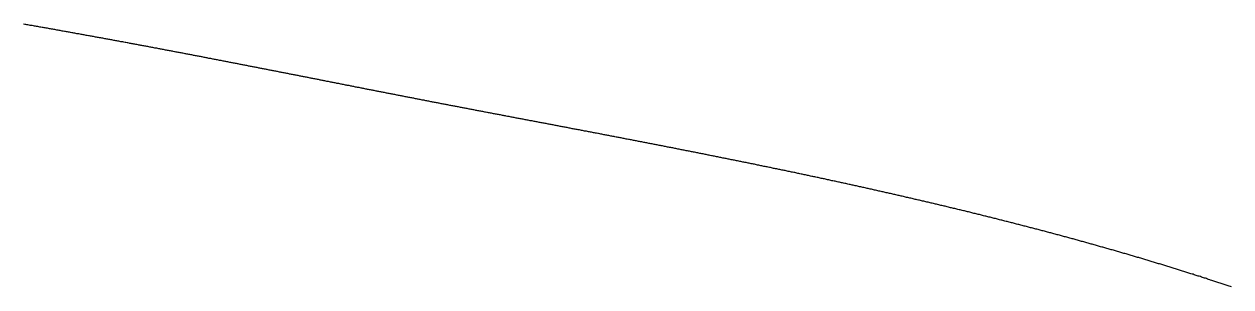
# Model space of a CAD drawing. Header units: millimetres. Extents: x 88 to 97873, y 32 to 55088.
# Drawn here: x 49158.2 to 49169.66, y 5243.12 to 5245.61 of the extents above; entities that cross this region are included whole.
import ezdxf

# ---------------------------------------------------------------- set-up
doc = ezdxf.new("R2010")
doc.units = ezdxf.units.MM
doc.header["$LTSCALE"] = 0.3

msp = doc.modelspace()

# ---------------------------------------------------------------- linework, layer by layer
for p, q in [((49158.21, 5245.608), (49158.199, 5245.61)), ((49158.22, 5245.607), (49158.21, 5245.608)), ((49158.23, 5245.605), (49158.22, 5245.607)), ((49158.241, 5245.603), (49158.23, 5245.605)), ((49158.251, 5245.601), (49158.241, 5245.603)), ((49158.261, 5245.599), (49158.251, 5245.601)), ((49158.272, 5245.598), (49158.261, 5245.599)), ((49158.282, 5245.596), (49158.272, 5245.598)), ((49158.292, 5245.594), (49158.282, 5245.596)), ((49158.302, 5245.592), (49158.292, 5245.594)), ((49158.313, 5245.59), (49158.302, 5245.592)), ((49158.323, 5245.589), (49158.313, 5245.59)), ((49158.333, 5245.587), (49158.323, 5245.589)), ((49158.343, 5245.585), (49158.333, 5245.587)), ((49158.354, 5245.583), (49158.343, 5245.585)), ((49158.364, 5245.581), (49158.354, 5245.583)), ((49158.374, 5245.58), (49158.364, 5245.581)), ((49158.384, 5245.578), (49158.374, 5245.58)), ((49158.394, 5245.576), (49158.384, 5245.578)), ((49158.405, 5245.574), (49158.394, 5245.576)), ((49158.415, 5245.572), (49158.405, 5245.574)), ((49158.425, 5245.571), (49158.415, 5245.572)), ((49158.435, 5245.569), (49158.425, 5245.571)), ((49158.445, 5245.567), (49158.435, 5245.569)), ((49158.455, 5245.565), (49158.445, 5245.567)), ((49158.465, 5245.563), (49158.455, 5245.565)), ((49158.476, 5245.562), (49158.465, 5245.563)), ((49158.486, 5245.56), (49158.476, 5245.562)), ((49158.496, 5245.558), (49158.486, 5245.56)), ((49158.506, 5245.556), (49158.496, 5245.558)), ((49158.516, 5245.554), (49158.506, 5245.556)), ((49158.526, 5245.553), (49158.516, 5245.554)), ((49158.536, 5245.551), (49158.526, 5245.553)), ((49158.546, 5245.549), (49158.536, 5245.551)), ((49158.556, 5245.547), (49158.546, 5245.549)), ((49158.566, 5245.545), (49158.556, 5245.547)), ((49158.576, 5245.544), (49158.566, 5245.545)), ((49158.586, 5245.542), (49158.576, 5245.544)), ((49158.596, 5245.54), (49158.586, 5245.542)), ((49158.606, 5245.538), (49158.596, 5245.54)), ((49158.616, 5245.537), (49158.606, 5245.538)), ((49158.626, 5245.535), (49158.616, 5245.537)), ((49158.636, 5245.533), (49158.626, 5245.535)), ((49158.646, 5245.531), (49158.636, 5245.533)), ((49158.656, 5245.529), (49158.646, 5245.531)), ((49158.666, 5245.528), (49158.656, 5245.529)), ((49158.676, 5245.526), (49158.666, 5245.528)), ((49158.686, 5245.524), (49158.676, 5245.526)), ((49158.696, 5245.522), (49158.686, 5245.524)), ((49158.706, 5245.52), (49158.696, 5245.522)), ((49158.715, 5245.519), (49158.706, 5245.52)), ((49158.725, 5245.517), (49158.715, 5245.519)), ((49158.735, 5245.515), (49158.725, 5245.517)), ((49158.745, 5245.513), (49158.735, 5245.515)), ((49158.755, 5245.512), (49158.745, 5245.513)), ((49158.765, 5245.51), (49158.755, 5245.512)), ((49158.775, 5245.508), (49158.765, 5245.51)), ((49158.784, 5245.506), (49158.775, 5245.508)), ((49158.794, 5245.504), (49158.784, 5245.506)), ((49158.804, 5245.503), (49158.794, 5245.504)), ((49158.814, 5245.501), (49158.804, 5245.503)), ((49158.824, 5245.499), (49158.814, 5245.501)), ((49158.833, 5245.497), (49158.824, 5245.499)), ((49158.843, 5245.496), (49158.833, 5245.497)), ((49158.853, 5245.494), (49158.843, 5245.496)), ((49158.863, 5245.492), (49158.853, 5245.494)), ((49158.872, 5245.49), (49158.863, 5245.492)), ((49158.882, 5245.488), (49158.872, 5245.49)), ((49158.892, 5245.487), (49158.882, 5245.488)), ((49158.902, 5245.485), (49158.892, 5245.487)), ((49158.911, 5245.483), (49158.902, 5245.485)), ((49158.921, 5245.481), (49158.911, 5245.483)), ((49158.931, 5245.48), (49158.921, 5245.481)), ((49158.941, 5245.478), (49158.931, 5245.48)), ((49158.95, 5245.476), (49158.941, 5245.478)), ((49158.96, 5245.474), (49158.95, 5245.476)), ((49158.97, 5245.472), (49158.96, 5245.474)), ((49158.979, 5245.471), (49158.97, 5245.472)), ((49158.989, 5245.469), (49158.979, 5245.471)), ((49158.999, 5245.467), (49158.989, 5245.469)), ((49159.008, 5245.465), (49158.999, 5245.467)), ((49159.018, 5245.464), (49159.008, 5245.465)), ((49159.028, 5245.462), (49159.018, 5245.464)), ((49159.037, 5245.46), (49159.028, 5245.462)), ((49159.047, 5245.458), (49159.037, 5245.46)), ((49159.056, 5245.456), (49159.047, 5245.458)), ((49159.066, 5245.455), (49159.056, 5245.456)), ((49159.076, 5245.453), (49159.066, 5245.455)), ((49159.085, 5245.451), (49159.076, 5245.453)), ((49159.095, 5245.449), (49159.085, 5245.451)), ((49159.104, 5245.448), (49159.095, 5245.449)), ((49159.114, 5245.446), (49159.104, 5245.448)), ((49159.123, 5245.444), (49159.114, 5245.446)), ((49159.133, 5245.442), (49159.123, 5245.444)), ((49159.142, 5245.441), (49159.133, 5245.442)), ((49159.152, 5245.439), (49159.142, 5245.441)), ((49159.162, 5245.437), (49159.152, 5245.439)), ((49159.171, 5245.435), (49159.162, 5245.437)), ((49159.181, 5245.434), (49159.171, 5245.435)), ((49159.19, 5245.432), (49159.181, 5245.434)), ((49159.2, 5245.43), (49159.19, 5245.432)), ((49159.209, 5245.428), (49159.2, 5245.43)), ((49159.219, 5245.426), (49159.209, 5245.428)), ((49159.228, 5245.425), (49159.219, 5245.426)), ((49159.238, 5245.423), (49159.228, 5245.425)), ((49159.247, 5245.421), (49159.238, 5245.423)), ((49159.256, 5245.419), (49159.247, 5245.421)), ((49159.266, 5245.418), (49159.256, 5245.419)), ((49159.275, 5245.416), (49159.266, 5245.418)), ((49159.285, 5245.414), (49159.275, 5245.416)), ((49159.294, 5245.412), (49159.285, 5245.414)), ((49159.304, 5245.411), (49159.294, 5245.412)), ((49159.313, 5245.409), (49159.304, 5245.411)), ((49159.322, 5245.407), (49159.313, 5245.409)), ((49159.332, 5245.405), (49159.322, 5245.407)), ((49159.341, 5245.404), (49159.332, 5245.405)), ((49159.351, 5245.402), (49159.341, 5245.404)), ((49159.36, 5245.4), (49159.351, 5245.402)), ((49159.369, 5245.398), (49159.36, 5245.4)), ((49159.379, 5245.397), (49159.369, 5245.398)), ((49159.388, 5245.395), (49159.379, 5245.397)), ((49159.398, 5245.393), (49159.388, 5245.395)), ((49159.407, 5245.391), (49159.398, 5245.393)), ((49159.416, 5245.39), (49159.407, 5245.391)), ((49159.426, 5245.388), (49159.416, 5245.39)), ((49159.435, 5245.386), (49159.426, 5245.388)), ((49159.444, 5245.384), (49159.435, 5245.386)), ((49159.454, 5245.383), (49159.444, 5245.384)), ((49159.463, 5245.381), (49159.454, 5245.383)), ((49159.472, 5245.379), (49159.463, 5245.381)), ((49159.482, 5245.377), (49159.472, 5245.379)), ((49159.491, 5245.376), (49159.482, 5245.377)), ((49159.5, 5245.374), (49159.491, 5245.376)), ((49159.509, 5245.372), (49159.5, 5245.374)), ((49159.519, 5245.37), (49159.509, 5245.372)), ((49159.528, 5245.369), (49159.519, 5245.37)), ((49159.537, 5245.367), (49159.528, 5245.369)), ((49159.547, 5245.365), (49159.537, 5245.367)), ((49159.556, 5245.363), (49159.547, 5245.365)), ((49159.565, 5245.361), (49159.556, 5245.363)), ((49159.574, 5245.36), (49159.565, 5245.361)), ((49159.584, 5245.358), (49159.574, 5245.36)), ((49159.593, 5245.356), (49159.584, 5245.358)), ((49159.602, 5245.354), (49159.593, 5245.356)), ((49159.611, 5245.353), (49159.602, 5245.354)), ((49159.62, 5245.351), (49159.611, 5245.353)), ((49159.63, 5245.349), (49159.62, 5245.351)), ((49159.639, 5245.347), (49159.63, 5245.349)), ((49159.648, 5245.346), (49159.639, 5245.347)), ((49159.657, 5245.344), (49159.648, 5245.346)), ((49159.666, 5245.342), (49159.657, 5245.344)), ((49159.676, 5245.341), (49159.666, 5245.342)), ((49159.685, 5245.339), (49159.676, 5245.341)), ((49159.694, 5245.337), (49159.685, 5245.339)), ((49159.703, 5245.335), (49159.694, 5245.337)), ((49159.712, 5245.334), (49159.703, 5245.335)), ((49159.722, 5245.332), (49159.712, 5245.334)), ((49159.731, 5245.33), (49159.722, 5245.332)), ((49159.74, 5245.328), (49159.731, 5245.33)), ((49159.749, 5245.327), (49159.74, 5245.328)), ((49159.758, 5245.325), (49159.749, 5245.327)), ((49159.767, 5245.323), (49159.758, 5245.325)), ((49159.776, 5245.321), (49159.767, 5245.323)), ((49159.786, 5245.32), (49159.776, 5245.321)), ((49159.795, 5245.318), (49159.786, 5245.32)), ((49159.804, 5245.316), (49159.795, 5245.318)), ((49159.813, 5245.314), (49159.804, 5245.316)), ((49159.822, 5245.313), (49159.813, 5245.314)), ((49159.831, 5245.311), (49159.822, 5245.313)), ((49159.84, 5245.309), (49159.831, 5245.311)), ((49159.849, 5245.307), (49159.84, 5245.309)), ((49159.858, 5245.306), (49159.849, 5245.307)), ((49159.868, 5245.304), (49159.858, 5245.306)), ((49159.877, 5245.302), (49159.868, 5245.304)), ((49159.886, 5245.3), (49159.877, 5245.302)), ((49159.895, 5245.299), (49159.886, 5245.3)), ((49159.904, 5245.297), (49159.895, 5245.299)), ((49159.913, 5245.295), (49159.904, 5245.297)), ((49159.922, 5245.293), (49159.913, 5245.295)), ((49159.931, 5245.292), (49159.922, 5245.293)), ((49159.94, 5245.29), (49159.931, 5245.292)), ((49159.949, 5245.288), (49159.94, 5245.29)), ((49159.958, 5245.286), (49159.949, 5245.288)), ((49159.967, 5245.285), (49159.958, 5245.286)), ((49159.976, 5245.283), (49159.967, 5245.285)), ((49159.985, 5245.281), (49159.976, 5245.283)), ((49159.994, 5245.279), (49159.985, 5245.281)), ((49160.003, 5245.278), (49159.994, 5245.279)), ((49160.012, 5245.276), (49160.003, 5245.278)), ((49160.021, 5245.274), (49160.012, 5245.276)), ((49160.03, 5245.273), (49160.021, 5245.274)), ((49160.039, 5245.271), (49160.03, 5245.273)), ((49160.048, 5245.269), (49160.039, 5245.271)), ((49160.057, 5245.267), (49160.048, 5245.269)), ((49160.066, 5245.266), (49160.057, 5245.267)), ((49160.075, 5245.264), (49160.066, 5245.266)), ((49160.084, 5245.262), (49160.075, 5245.264)), ((49160.093, 5245.26), (49160.084, 5245.262)), ((49160.102, 5245.259), (49160.093, 5245.26)), ((49160.111, 5245.257), (49160.102, 5245.259)), ((49160.12, 5245.255), (49160.111, 5245.257)), ((49160.129, 5245.253), (49160.12, 5245.255)), ((49160.138, 5245.252), (49160.129, 5245.253)), ((49160.147, 5245.25), (49160.138, 5245.252)), ((49160.156, 5245.248), (49160.147, 5245.25)), ((49160.165, 5245.246), (49160.156, 5245.248)), ((49160.174, 5245.245), (49160.165, 5245.246)), ((49160.183, 5245.243), (49160.174, 5245.245)), ((49160.192, 5245.241), (49160.183, 5245.243)), ((49160.201, 5245.24), (49160.192, 5245.241)), ((49160.21, 5245.238), (49160.201, 5245.24)), ((49160.219, 5245.236), (49160.21, 5245.238)), ((49160.228, 5245.234), (49160.219, 5245.236)), ((49160.237, 5245.233), (49160.228, 5245.234)), ((49160.246, 5245.231), (49160.237, 5245.233)), ((49160.255, 5245.229), (49160.246, 5245.231)), ((49160.264, 5245.227), (49160.255, 5245.229)), ((49160.272, 5245.226), (49160.264, 5245.227)), ((49160.281, 5245.224), (49160.272, 5245.226)), ((49160.29, 5245.222), (49160.281, 5245.224)), ((49160.299, 5245.22), (49160.29, 5245.222)), ((49160.308, 5245.219), (49160.299, 5245.22)), ((49160.317, 5245.217), (49160.308, 5245.219)), ((49160.326, 5245.215), (49160.317, 5245.217)), ((49160.335, 5245.213), (49160.326, 5245.215)), ((49160.344, 5245.212), (49160.335, 5245.213)), ((49160.353, 5245.21), (49160.344, 5245.212)), ((49160.362, 5245.208), (49160.353, 5245.21)), ((49160.37, 5245.207), (49160.362, 5245.208)), ((49160.379, 5245.205), (49160.37, 5245.207)), ((49160.388, 5245.203), (49160.379, 5245.205)), ((49160.397, 5245.201), (49160.388, 5245.203)), ((49160.406, 5245.2), (49160.397, 5245.201)), ((49160.415, 5245.198), (49160.406, 5245.2)), ((49160.424, 5245.196), (49160.415, 5245.198)), ((49160.433, 5245.194), (49160.424, 5245.196)), ((49160.441, 5245.193), (49160.433, 5245.194)), ((49160.45, 5245.191), (49160.441, 5245.193)), ((49160.459, 5245.189), (49160.45, 5245.191)), ((49160.468, 5245.188), (49160.459, 5245.189)), ((49160.477, 5245.186), (49160.468, 5245.188)), ((49160.486, 5245.184), (49160.477, 5245.186)), ((49160.495, 5245.182), (49160.486, 5245.184)), ((49160.504, 5245.181), (49160.495, 5245.182)), ((49160.512, 5245.179), (49160.504, 5245.181)), ((49160.521, 5245.177), (49160.512, 5245.179)), ((49160.53, 5245.175), (49160.521, 5245.177)), ((49160.539, 5245.174), (49160.53, 5245.175)), ((49160.548, 5245.172), (49160.539, 5245.174)), ((49160.557, 5245.17), (49160.548, 5245.172)), ((49160.565, 5245.168), (49160.557, 5245.17)), ((49160.574, 5245.167), (49160.565, 5245.168)), ((49160.583, 5245.165), (49160.574, 5245.167)), ((49160.592, 5245.163), (49160.583, 5245.165)), ((49160.601, 5245.162), (49160.592, 5245.163)), ((49160.61, 5245.16), (49160.601, 5245.162)), ((49160.619, 5245.158), (49160.61, 5245.16)), ((49160.627, 5245.156), (49160.619, 5245.158)), ((49160.636, 5245.155), (49160.627, 5245.156)), ((49160.645, 5245.153), (49160.636, 5245.155)), ((49160.654, 5245.151), (49160.645, 5245.153)), ((49160.663, 5245.149), (49160.654, 5245.151)), ((49160.672, 5245.148), (49160.663, 5245.149)), ((49160.68, 5245.146), (49160.672, 5245.148)), ((49160.689, 5245.144), (49160.68, 5245.146)), ((49160.698, 5245.142), (49160.689, 5245.144)), ((49160.707, 5245.141), (49160.698, 5245.142)), ((49160.716, 5245.139), (49160.707, 5245.141)), ((49160.724, 5245.137), (49160.716, 5245.139)), ((49160.733, 5245.136), (49160.724, 5245.137)), ((49160.742, 5245.134), (49160.733, 5245.136)), ((49160.751, 5245.132), (49160.742, 5245.134)), ((49160.76, 5245.13), (49160.751, 5245.132)), ((49160.769, 5245.129), (49160.76, 5245.13)), ((49160.777, 5245.127), (49160.769, 5245.129)), ((49160.786, 5245.125), (49160.777, 5245.127)), ((49160.795, 5245.123), (49160.786, 5245.125)), ((49160.804, 5245.122), (49160.795, 5245.123)), ((49160.813, 5245.12), (49160.804, 5245.122)), ((49160.821, 5245.118), (49160.813, 5245.12)), ((49160.83, 5245.117), (49160.821, 5245.118)), ((49160.839, 5245.115), (49160.83, 5245.117)), ((49160.848, 5245.113), (49160.839, 5245.115)), ((49160.857, 5245.111), (49160.848, 5245.113)), ((49160.865, 5245.11), (49160.857, 5245.111)), ((49160.874, 5245.108), (49160.865, 5245.11)), ((49160.883, 5245.106), (49160.874, 5245.108)), ((49160.892, 5245.104), (49160.883, 5245.106)), ((49160.901, 5245.103), (49160.892, 5245.104)), ((49160.909, 5245.101), (49160.901, 5245.103)), ((49160.918, 5245.099), (49160.909, 5245.101)), ((49160.927, 5245.098), (49160.918, 5245.099)), ((49160.936, 5245.096), (49160.927, 5245.098)), ((49160.945, 5245.094), (49160.936, 5245.096)), ((49160.953, 5245.092), (49160.945, 5245.094)), ((49160.962, 5245.091), (49160.953, 5245.092)), ((49160.971, 5245.089), (49160.962, 5245.091)), ((49160.98, 5245.087), (49160.971, 5245.089)), ((49160.989, 5245.085), (49160.98, 5245.087)), ((49160.997, 5245.084), (49160.989, 5245.085)), ((49161.006, 5245.082), (49160.997, 5245.084)), ((49161.015, 5245.08), (49161.006, 5245.082)), ((49161.024, 5245.078), (49161.015, 5245.08)), ((49161.033, 5245.077), (49161.024, 5245.078)), ((49161.041, 5245.075), (49161.033, 5245.077)), ((49161.05, 5245.073), (49161.041, 5245.075)), ((49161.059, 5245.072), (49161.05, 5245.073)), ((49161.068, 5245.07), (49161.059, 5245.072)), ((49161.077, 5245.068), (49161.068, 5245.07)), ((49161.085, 5245.066), (49161.077, 5245.068)), ((49161.094, 5245.065), (49161.085, 5245.066)), ((49161.103, 5245.063), (49161.094, 5245.065)), ((49161.112, 5245.061), (49161.103, 5245.063)), ((49161.121, 5245.059), (49161.112, 5245.061)), ((49161.129, 5245.058), (49161.121, 5245.059)), ((49161.138, 5245.056), (49161.129, 5245.058)), ((49161.147, 5245.054), (49161.138, 5245.056)), ((49161.156, 5245.053), (49161.147, 5245.054)), ((49161.165, 5245.051), (49161.156, 5245.053)), ((49161.173, 5245.049), (49161.165, 5245.051)), ((49161.182, 5245.047), (49161.173, 5245.049)), ((49161.191, 5245.046), (49161.182, 5245.047)), ((49161.2, 5245.044), (49161.191, 5245.046)), ((49161.209, 5245.042), (49161.2, 5245.044)), ((49161.217, 5245.04), (49161.209, 5245.042)), ((49161.226, 5245.039), (49161.217, 5245.04)), ((49161.235, 5245.037), (49161.226, 5245.039)), ((49161.244, 5245.035), (49161.235, 5245.037)), ((49161.253, 5245.033), (49161.244, 5245.035)), ((49161.262, 5245.032), (49161.253, 5245.033)), ((49161.27, 5245.03), (49161.262, 5245.032)), ((49161.279, 5245.028), (49161.27, 5245.03)), ((49161.288, 5245.027), (49161.279, 5245.028)), ((49161.297, 5245.025), (49161.288, 5245.027)), ((49161.306, 5245.023), (49161.297, 5245.025)), ((49161.314, 5245.021), (49161.306, 5245.023)), ((49161.323, 5245.02), (49161.314, 5245.021)), ((49161.332, 5245.018), (49161.323, 5245.02)), ((49161.341, 5245.016), (49161.332, 5245.018)), ((49161.35, 5245.014), (49161.341, 5245.016)), ((49161.358, 5245.013), (49161.35, 5245.014)), ((49161.367, 5245.011), (49161.358, 5245.013)), ((49161.376, 5245.009), (49161.367, 5245.011)), ((49161.385, 5245.008), (49161.376, 5245.009)), ((49161.394, 5245.006), (49161.385, 5245.008)), ((49161.403, 5245.004), (49161.394, 5245.006)), ((49161.411, 5245.002), (49161.403, 5245.004)), ((49161.42, 5245.001), (49161.411, 5245.002)), ((49161.429, 5244.999), (49161.42, 5245.001)), ((49161.438, 5244.997), (49161.429, 5244.999)), ((49161.447, 5244.995), (49161.438, 5244.997)), ((49161.456, 5244.994), (49161.447, 5244.995)), ((49161.464, 5244.992), (49161.456, 5244.994)), ((49161.473, 5244.99), (49161.464, 5244.992)), ((49161.482, 5244.988), (49161.473, 5244.99)), ((49161.491, 5244.987), (49161.482, 5244.988)), ((49161.5, 5244.985), (49161.491, 5244.987)), ((49161.509, 5244.983), (49161.5, 5244.985)), ((49161.518, 5244.982), (49161.509, 5244.983)), ((49161.526, 5244.98), (49161.518, 5244.982)), ((49161.535, 5244.978), (49161.526, 5244.98)), ((49161.544, 5244.976), (49161.535, 5244.978)), ((49161.553, 5244.975), (49161.544, 5244.976)), ((49161.562, 5244.973), (49161.553, 5244.975)), ((49161.571, 5244.971), (49161.562, 5244.973)), ((49161.58, 5244.969), (49161.571, 5244.971)), ((49161.588, 5244.968), (49161.58, 5244.969)), ((49161.597, 5244.966), (49161.588, 5244.968)), ((49161.606, 5244.964), (49161.597, 5244.966)), ((49161.615, 5244.962), (49161.606, 5244.964)), ((49161.624, 5244.961), (49161.615, 5244.962)), ((49161.633, 5244.959), (49161.624, 5244.961)), ((49161.642, 5244.957), (49161.633, 5244.959)), ((49161.651, 5244.955), (49161.642, 5244.957)), ((49161.66, 5244.954), (49161.651, 5244.955)), ((49161.668, 5244.952), (49161.66, 5244.954)), ((49161.677, 5244.95), (49161.668, 5244.952)), ((49161.686, 5244.949), (49161.677, 5244.95)), ((49161.695, 5244.947), (49161.686, 5244.949)), ((49161.704, 5244.945), (49161.695, 5244.947)), ((49161.713, 5244.943), (49161.704, 5244.945)), ((49161.722, 5244.942), (49161.713, 5244.943)), ((49161.731, 5244.94), (49161.722, 5244.942)), ((49161.74, 5244.938), (49161.731, 5244.94)), ((49161.749, 5244.936), (49161.74, 5244.938)), ((49161.757, 5244.935), (49161.749, 5244.936)), ((49161.766, 5244.933), (49161.757, 5244.935)), ((49161.775, 5244.931), (49161.766, 5244.933)), ((49161.784, 5244.929), (49161.775, 5244.931)), ((49161.793, 5244.928), (49161.784, 5244.929)), ((49161.802, 5244.926), (49161.793, 5244.928)), ((49161.811, 5244.924), (49161.802, 5244.926)), ((49161.82, 5244.922), (49161.811, 5244.924)), ((49161.829, 5244.921), (49161.82, 5244.922)), ((49161.838, 5244.919), (49161.829, 5244.921)), ((49161.847, 5244.917), (49161.838, 5244.919)), ((49161.856, 5244.915), (49161.847, 5244.917)), ((49161.865, 5244.914), (49161.856, 5244.915)), ((49161.874, 5244.912), (49161.865, 5244.914)), ((49161.883, 5244.91), (49161.874, 5244.912)), ((49161.892, 5244.909), (49161.883, 5244.91)), ((49161.901, 5244.907), (49161.892, 5244.909)), ((49161.909, 5244.905), (49161.901, 5244.907)), ((49161.918, 5244.903), (49161.909, 5244.905)), ((49161.927, 5244.902), (49161.918, 5244.903)), ((49161.936, 5244.9), (49161.927, 5244.902)), ((49161.945, 5244.898), (49161.936, 5244.9)), ((49161.954, 5244.896), (49161.945, 5244.898)), ((49161.963, 5244.895), (49161.954, 5244.896)), ((49161.972, 5244.893), (49161.963, 5244.895)), ((49161.981, 5244.891), (49161.972, 5244.893)), ((49161.99, 5244.889), (49161.981, 5244.891)), ((49161.999, 5244.888), (49161.99, 5244.889)), ((49162.008, 5244.886), (49161.999, 5244.888)), ((49162.017, 5244.884), (49162.008, 5244.886)), ((49162.026, 5244.882), (49162.017, 5244.884)), ((49162.035, 5244.881), (49162.026, 5244.882)), ((49162.044, 5244.879), (49162.035, 5244.881)), ((49162.054, 5244.877), (49162.044, 5244.879)), ((49162.063, 5244.875), (49162.054, 5244.877)), ((49162.072, 5244.874), (49162.063, 5244.875)), ((49162.081, 5244.872), (49162.072, 5244.874)), ((49162.09, 5244.87), (49162.081, 5244.872)), ((49162.099, 5244.868), (49162.09, 5244.87)), ((49162.108, 5244.867), (49162.099, 5244.868)), ((49162.117, 5244.865), (49162.108, 5244.867)), ((49162.126, 5244.863), (49162.117, 5244.865)), ((49162.135, 5244.861), (49162.126, 5244.863)), ((49162.144, 5244.86), (49162.135, 5244.861)), ((49162.153, 5244.858), (49162.144, 5244.86)), ((49162.162, 5244.856), (49162.153, 5244.858)), ((49162.171, 5244.854), (49162.162, 5244.856)), ((49162.18, 5244.853), (49162.171, 5244.854)), ((49162.189, 5244.851), (49162.18, 5244.853)), ((49162.199, 5244.849), (49162.189, 5244.851)), ((49162.208, 5244.847), (49162.199, 5244.849)), ((49162.217, 5244.846), (49162.208, 5244.847)), ((49162.226, 5244.844), (49162.217, 5244.846)), ((49162.235, 5244.842), (49162.226, 5244.844)), ((49162.244, 5244.84), (49162.235, 5244.842)), ((49162.253, 5244.839), (49162.244, 5244.84)), ((49162.262, 5244.837), (49162.253, 5244.839)), ((49162.271, 5244.835), (49162.262, 5244.837)), ((49162.281, 5244.833), (49162.271, 5244.835)), ((49162.29, 5244.832), (49162.281, 5244.833)), ((49162.299, 5244.83), (49162.29, 5244.832)), ((49162.308, 5244.828), (49162.299, 5244.83)), ((49162.317, 5244.826), (49162.308, 5244.828)), ((49162.326, 5244.825), (49162.317, 5244.826)), ((49162.336, 5244.823), (49162.326, 5244.825)), ((49162.345, 5244.821), (49162.336, 5244.823)), ((49162.354, 5244.819), (49162.345, 5244.821)), ((49162.363, 5244.818), (49162.354, 5244.819)), ((49162.372, 5244.816), (49162.363, 5244.818)), ((49162.381, 5244.814), (49162.372, 5244.816)), ((49162.391, 5244.812), (49162.381, 5244.814)), ((49162.4, 5244.811), (49162.391, 5244.812)), ((49162.409, 5244.809), (49162.4, 5244.811)), ((49162.418, 5244.807), (49162.409, 5244.809)), ((49162.427, 5244.805), (49162.418, 5244.807)), ((49162.437, 5244.804), (49162.427, 5244.805)), ((49162.446, 5244.802), (49162.437, 5244.804)), ((49162.455, 5244.8), (49162.446, 5244.802)), ((49162.464, 5244.798), (49162.455, 5244.8)), ((49162.473, 5244.797), (49162.464, 5244.798)), ((49162.483, 5244.795), (49162.473, 5244.797)), ((49162.492, 5244.793), (49162.483, 5244.795)), ((49162.501, 5244.791), (49162.492, 5244.793)), ((49162.51, 5244.789), (49162.501, 5244.791)), ((49162.52, 5244.788), (49162.51, 5244.789)), ((49162.529, 5244.786), (49162.52, 5244.788)), ((49162.538, 5244.784), (49162.529, 5244.786)), ((49162.547, 5244.782), (49162.538, 5244.784)), ((49162.557, 5244.781), (49162.547, 5244.782)), ((49162.566, 5244.779), (49162.557, 5244.781)), ((49162.575, 5244.777), (49162.566, 5244.779)), ((49162.584, 5244.775), (49162.575, 5244.777)), ((49162.594, 5244.774), (49162.584, 5244.775)), ((49162.603, 5244.772), (49162.594, 5244.774)), ((49162.612, 5244.77), (49162.603, 5244.772)), ((49162.622, 5244.768), (49162.612, 5244.77)), ((49162.631, 5244.767), (49162.622, 5244.768)), ((49162.64, 5244.765), (49162.631, 5244.767)), ((49162.65, 5244.763), (49162.64, 5244.765)), ((49162.659, 5244.761), (49162.65, 5244.763)), ((49162.668, 5244.759), (49162.659, 5244.761)), ((49162.677, 5244.758), (49162.668, 5244.759)), ((49162.687, 5244.756), (49162.677, 5244.758)), ((49162.696, 5244.754), (49162.687, 5244.756)), ((49162.705, 5244.752), (49162.696, 5244.754)), ((49162.715, 5244.751), (49162.705, 5244.752)), ((49162.724, 5244.749), (49162.715, 5244.751)), ((49162.733, 5244.747), (49162.724, 5244.749)), ((49162.743, 5244.745), (49162.733, 5244.747)), ((49162.752, 5244.743), (49162.743, 5244.745)), ((49162.761, 5244.742), (49162.752, 5244.743)), ((49162.771, 5244.74), (49162.761, 5244.742)), ((49162.78, 5244.738), (49162.771, 5244.74)), ((49162.79, 5244.736), (49162.78, 5244.738)), ((49162.799, 5244.735), (49162.79, 5244.736)), ((49162.808, 5244.733), (49162.799, 5244.735)), ((49162.818, 5244.731), (49162.808, 5244.733)), ((49162.827, 5244.729), (49162.818, 5244.731)), ((49162.836, 5244.727), (49162.827, 5244.729)), ((49162.846, 5244.726), (49162.836, 5244.727)), ((49162.855, 5244.724), (49162.846, 5244.726)), ((49162.865, 5244.722), (49162.855, 5244.724)), ((49162.874, 5244.72), (49162.865, 5244.722)), ((49162.883, 5244.719), (49162.874, 5244.72)), ((49162.893, 5244.717), (49162.883, 5244.719)), ((49162.902, 5244.715), (49162.893, 5244.717)), ((49162.912, 5244.713), (49162.902, 5244.715)), ((49162.921, 5244.711), (49162.912, 5244.713)), ((49162.93, 5244.71), (49162.921, 5244.711)), ((49162.94, 5244.708), (49162.93, 5244.71)), ((49162.949, 5244.706), (49162.94, 5244.708)), ((49162.959, 5244.704), (49162.949, 5244.706)), ((49162.968, 5244.703), (49162.959, 5244.704)), ((49162.978, 5244.701), (49162.968, 5244.703)), ((49162.987, 5244.699), (49162.978, 5244.701)), ((49162.996, 5244.697), (49162.987, 5244.699)), ((49163.006, 5244.695), (49162.996, 5244.697)), ((49163.015, 5244.694), (49163.006, 5244.695)), ((49163.025, 5244.692), (49163.015, 5244.694)), ((49163.034, 5244.69), (49163.025, 5244.692)), ((49163.044, 5244.688), (49163.034, 5244.69)), ((49163.053, 5244.686), (49163.044, 5244.688)), ((49163.063, 5244.685), (49163.053, 5244.686)), ((49163.072, 5244.683), (49163.063, 5244.685)), ((49163.082, 5244.681), (49163.072, 5244.683)), ((49163.091, 5244.679), (49163.082, 5244.681)), ((49163.101, 5244.677), (49163.091, 5244.679)), ((49163.11, 5244.676), (49163.101, 5244.677)), ((49163.12, 5244.674), (49163.11, 5244.676)), ((49163.129, 5244.672), (49163.12, 5244.674)), ((49163.139, 5244.67), (49163.129, 5244.672)), ((49163.148, 5244.668), (49163.139, 5244.67)), ((49163.158, 5244.667), (49163.148, 5244.668)), ((49163.167, 5244.665), (49163.158, 5244.667)), ((49163.177, 5244.663), (49163.167, 5244.665)), ((49163.186, 5244.661), (49163.177, 5244.663)), ((49163.196, 5244.659), (49163.186, 5244.661)), ((49163.205, 5244.658), (49163.196, 5244.659)), ((49163.215, 5244.656), (49163.205, 5244.658)), ((49163.224, 5244.654), (49163.215, 5244.656)), ((49163.234, 5244.652), (49163.224, 5244.654)), ((49163.243, 5244.65), (49163.234, 5244.652)), ((49163.253, 5244.649), (49163.243, 5244.65)), ((49163.262, 5244.647), (49163.253, 5244.649)), ((49163.272, 5244.645), (49163.262, 5244.647)), ((49163.281, 5244.643), (49163.272, 5244.645)), ((49163.291, 5244.641), (49163.281, 5244.643)), ((49163.3, 5244.639), (49163.291, 5244.641)), ((49163.31, 5244.638), (49163.3, 5244.639)), ((49163.32, 5244.636), (49163.31, 5244.638)), ((49163.329, 5244.634), (49163.32, 5244.636)), ((49163.339, 5244.632), (49163.329, 5244.634)), ((49163.348, 5244.63), (49163.339, 5244.632)), ((49163.358, 5244.629), (49163.348, 5244.63)), ((49163.367, 5244.627), (49163.358, 5244.629)), ((49163.377, 5244.625), (49163.367, 5244.627)), ((49163.387, 5244.623), (49163.377, 5244.625)), ((49163.396, 5244.621), (49163.387, 5244.623)), ((49163.406, 5244.619), (49163.396, 5244.621)), ((49163.415, 5244.618), (49163.406, 5244.619)), ((49163.425, 5244.616), (49163.415, 5244.618)), ((49163.435, 5244.614), (49163.425, 5244.616)), ((49163.444, 5244.612), (49163.435, 5244.614)), ((49163.454, 5244.61), (49163.444, 5244.612)), ((49163.463, 5244.608), (49163.454, 5244.61)), ((49163.473, 5244.607), (49163.463, 5244.608)), ((49163.483, 5244.605), (49163.473, 5244.607)), ((49163.492, 5244.603), (49163.483, 5244.605)), ((49163.502, 5244.601), (49163.492, 5244.603)), ((49163.511, 5244.599), (49163.502, 5244.601)), ((49163.521, 5244.597), (49163.511, 5244.599)), ((49163.531, 5244.596), (49163.521, 5244.597)), ((49163.54, 5244.594), (49163.531, 5244.596)), ((49163.55, 5244.592), (49163.54, 5244.594)), ((49163.56, 5244.59), (49163.55, 5244.592)), ((49163.569, 5244.588), (49163.56, 5244.59)), ((49163.579, 5244.586), (49163.569, 5244.588)), ((49163.589, 5244.585), (49163.579, 5244.586)), ((49163.598, 5244.583), (49163.589, 5244.585)), ((49163.608, 5244.581), (49163.598, 5244.583)), ((49163.618, 5244.579), (49163.608, 5244.581)), ((49163.627, 5244.577), (49163.618, 5244.579)), ((49163.637, 5244.575), (49163.627, 5244.577)), ((49163.647, 5244.574), (49163.637, 5244.575)), ((49163.656, 5244.572), (49163.647, 5244.574)), ((49163.666, 5244.57), (49163.656, 5244.572)), ((49163.676, 5244.568), (49163.666, 5244.57)), ((49163.685, 5244.566), (49163.676, 5244.568)), ((49163.695, 5244.564), (49163.685, 5244.566)), ((49163.705, 5244.562), (49163.695, 5244.564)), ((49163.714, 5244.561), (49163.705, 5244.562)), ((49163.724, 5244.559), (49163.714, 5244.561)), ((49163.734, 5244.557), (49163.724, 5244.559)), ((49163.743, 5244.555), (49163.734, 5244.557)), ((49163.753, 5244.553), (49163.743, 5244.555)), ((49163.763, 5244.551), (49163.753, 5244.553)), ((49163.773, 5244.549), (49163.763, 5244.551)), ((49163.782, 5244.548), (49163.773, 5244.549)), ((49163.792, 5244.546), (49163.782, 5244.548)), ((49163.802, 5244.544), (49163.792, 5244.546)), ((49163.811, 5244.542), (49163.802, 5244.544)), ((49163.821, 5244.54), (49163.811, 5244.542)), ((49163.831, 5244.538), (49163.821, 5244.54)), ((49163.841, 5244.536), (49163.831, 5244.538)), ((49163.85, 5244.535), (49163.841, 5244.536)), ((49163.86, 5244.533), (49163.85, 5244.535)), ((49163.87, 5244.531), (49163.86, 5244.533)), ((49163.879, 5244.529), (49163.87, 5244.531)), ((49163.889, 5244.527), (49163.879, 5244.529)), ((49163.899, 5244.525), (49163.889, 5244.527)), ((49163.909, 5244.523), (49163.899, 5244.525)), ((49163.918, 5244.521), (49163.909, 5244.523)), ((49163.928, 5244.52), (49163.918, 5244.521)), ((49163.938, 5244.518), (49163.928, 5244.52)), ((49163.948, 5244.516), (49163.938, 5244.518)), ((49163.957, 5244.514), (49163.948, 5244.516)), ((49163.967, 5244.512), (49163.957, 5244.514)), ((49163.977, 5244.51), (49163.967, 5244.512)), ((49163.987, 5244.508), (49163.977, 5244.51)), ((49163.997, 5244.506), (49163.987, 5244.508)), ((49164.006, 5244.504), (49163.997, 5244.506)), ((49164.016, 5244.503), (49164.006, 5244.504)), ((49164.026, 5244.501), (49164.016, 5244.503)), ((49164.036, 5244.499), (49164.026, 5244.501)), ((49164.045, 5244.497), (49164.036, 5244.499)), ((49164.055, 5244.495), (49164.045, 5244.497)), ((49164.065, 5244.493), (49164.055, 5244.495)), ((49164.075, 5244.491), (49164.065, 5244.493)), ((49164.085, 5244.489), (49164.075, 5244.491)), ((49164.094, 5244.487), (49164.085, 5244.489)), ((49164.104, 5244.486), (49164.094, 5244.487)), ((49164.114, 5244.484), (49164.104, 5244.486)), ((49164.124, 5244.482), (49164.114, 5244.484)), ((49164.134, 5244.48), (49164.124, 5244.482)), ((49164.143, 5244.478), (49164.134, 5244.48)), ((49164.153, 5244.476), (49164.143, 5244.478)), ((49164.163, 5244.474), (49164.153, 5244.476)), ((49164.173, 5244.472), (49164.163, 5244.474)), ((49164.183, 5244.47), (49164.173, 5244.472)), ((49164.192, 5244.468), (49164.183, 5244.47)), ((49164.202, 5244.466), (49164.192, 5244.468)), ((49164.212, 5244.465), (49164.202, 5244.466)), ((49164.222, 5244.463), (49164.212, 5244.465)), ((49164.232, 5244.461), (49164.222, 5244.463)), ((49164.242, 5244.459), (49164.232, 5244.461)), ((49164.251, 5244.457), (49164.242, 5244.459)), ((49164.261, 5244.455), (49164.251, 5244.457)), ((49164.271, 5244.453), (49164.261, 5244.455)), ((49164.281, 5244.451), (49164.271, 5244.453)), ((49164.291, 5244.449), (49164.281, 5244.451)), ((49164.301, 5244.447), (49164.291, 5244.449)), ((49164.31, 5244.445), (49164.301, 5244.447)), ((49164.32, 5244.443), (49164.31, 5244.445)), ((49164.33, 5244.442), (49164.32, 5244.443)), ((49164.34, 5244.44), (49164.33, 5244.442)), ((49164.35, 5244.438), (49164.34, 5244.44)), ((49164.36, 5244.436), (49164.35, 5244.438)), ((49164.37, 5244.434), (49164.36, 5244.436)), ((49164.379, 5244.432), (49164.37, 5244.434)), ((49164.389, 5244.43), (49164.379, 5244.432)), ((49164.399, 5244.428), (49164.389, 5244.43)), ((49164.409, 5244.426), (49164.399, 5244.428)), ((49164.419, 5244.424), (49164.409, 5244.426)), ((49164.429, 5244.422), (49164.419, 5244.424)), ((49164.439, 5244.42), (49164.429, 5244.422)), ((49164.449, 5244.418), (49164.439, 5244.42)), ((49164.458, 5244.416), (49164.449, 5244.418)), ((49164.468, 5244.414), (49164.458, 5244.416)), ((49164.478, 5244.412), (49164.468, 5244.414)), ((49164.488, 5244.41), (49164.478, 5244.412)), ((49164.498, 5244.409), (49164.488, 5244.41)), ((49164.508, 5244.407), (49164.498, 5244.409)), ((49164.518, 5244.405), (49164.508, 5244.407)), ((49164.528, 5244.403), (49164.518, 5244.405)), ((49164.538, 5244.401), (49164.528, 5244.403)), ((49164.548, 5244.399), (49164.538, 5244.401)), ((49164.557, 5244.397), (49164.548, 5244.399)), ((49164.567, 5244.395), (49164.557, 5244.397)), ((49164.577, 5244.393), (49164.567, 5244.395)), ((49164.587, 5244.391), (49164.577, 5244.393)), ((49164.597, 5244.389), (49164.587, 5244.391)), ((49164.607, 5244.387), (49164.597, 5244.389)), ((49164.617, 5244.385), (49164.607, 5244.387)), ((49164.627, 5244.383), (49164.617, 5244.385)), ((49164.637, 5244.381), (49164.627, 5244.383)), ((49164.647, 5244.379), (49164.637, 5244.381)), ((49164.657, 5244.377), (49164.647, 5244.379)), ((49164.667, 5244.375), (49164.657, 5244.377)), ((49164.676, 5244.373), (49164.667, 5244.375)), ((49164.686, 5244.371), (49164.676, 5244.373)), ((49164.696, 5244.369), (49164.686, 5244.371)), ((49164.706, 5244.367), (49164.696, 5244.369)), ((49164.716, 5244.365), (49164.706, 5244.367)), ((49164.726, 5244.363), (49164.716, 5244.365)), ((49164.736, 5244.361), (49164.726, 5244.363)), ((49164.746, 5244.359), (49164.736, 5244.361)), ((49164.756, 5244.357), (49164.746, 5244.359)), ((49164.766, 5244.355), (49164.756, 5244.357)), ((49164.776, 5244.353), (49164.766, 5244.355)), ((49164.786, 5244.351), (49164.776, 5244.353)), ((49164.796, 5244.349), (49164.786, 5244.351)), ((49164.806, 5244.347), (49164.796, 5244.349)), ((49164.816, 5244.345), (49164.806, 5244.347)), ((49164.826, 5244.343), (49164.816, 5244.345)), ((49164.836, 5244.341), (49164.826, 5244.343)), ((49164.846, 5244.339), (49164.836, 5244.341)), ((49164.856, 5244.337), (49164.846, 5244.339)), ((49164.866, 5244.335), (49164.856, 5244.337)), ((49164.875, 5244.333), (49164.866, 5244.335)), ((49164.885, 5244.331), (49164.875, 5244.333)), ((49164.895, 5244.329), (49164.885, 5244.331)), ((49164.905, 5244.327), (49164.895, 5244.329)), ((49164.915, 5244.325), (49164.905, 5244.327)), ((49164.925, 5244.323), (49164.915, 5244.325)), ((49164.935, 5244.321), (49164.925, 5244.323)), ((49164.945, 5244.319), (49164.935, 5244.321)), ((49164.955, 5244.317), (49164.945, 5244.319)), ((49164.965, 5244.315), (49164.955, 5244.317)), ((49164.975, 5244.313), (49164.965, 5244.315)), ((49164.985, 5244.311), (49164.975, 5244.313)), ((49164.995, 5244.309), (49164.985, 5244.311)), ((49165.005, 5244.307), (49164.995, 5244.309)), ((49165.015, 5244.305), (49165.005, 5244.307)), ((49165.025, 5244.303), (49165.015, 5244.305)), ((49165.035, 5244.301), (49165.025, 5244.303)), ((49165.045, 5244.299), (49165.035, 5244.301)), ((49165.055, 5244.297), (49165.045, 5244.299)), ((49165.065, 5244.295), (49165.055, 5244.297)), ((49165.075, 5244.293), (49165.065, 5244.295)), ((49165.085, 5244.291), (49165.075, 5244.293)), ((49165.095, 5244.289), (49165.085, 5244.291)), ((49165.105, 5244.287), (49165.095, 5244.289)), ((49165.115, 5244.285), (49165.105, 5244.287)), ((49165.125, 5244.283), (49165.115, 5244.285)), ((49165.135, 5244.281), (49165.125, 5244.283)), ((49165.145, 5244.279), (49165.135, 5244.281)), ((49165.155, 5244.277), (49165.145, 5244.279)), ((49165.165, 5244.274), (49165.155, 5244.277)), ((49165.175, 5244.272), (49165.165, 5244.274)), ((49165.185, 5244.27), (49165.175, 5244.272)), ((49165.195, 5244.268), (49165.185, 5244.27)), ((49165.205, 5244.266), (49165.195, 5244.268)), ((49165.215, 5244.264), (49165.205, 5244.266)), ((49165.225, 5244.262), (49165.215, 5244.264)), ((49165.236, 5244.26), (49165.225, 5244.262)), ((49165.246, 5244.258), (49165.236, 5244.26)), ((49165.256, 5244.256), (49165.246, 5244.258)), ((49165.266, 5244.254), (49165.256, 5244.256)), ((49165.276, 5244.252), (49165.266, 5244.254)), ((49165.286, 5244.25), (49165.276, 5244.252)), ((49165.296, 5244.248), (49165.286, 5244.25)), ((49165.306, 5244.246), (49165.296, 5244.248)), ((49165.316, 5244.243), (49165.306, 5244.246)), ((49165.326, 5244.241), (49165.316, 5244.243)), ((49165.336, 5244.239), (49165.326, 5244.241)), ((49165.346, 5244.237), (49165.336, 5244.239)), ((49165.356, 5244.235), (49165.346, 5244.237)), ((49165.366, 5244.233), (49165.356, 5244.235)), ((49165.376, 5244.231), (49165.366, 5244.233)), ((49165.386, 5244.229), (49165.376, 5244.231)), ((49165.396, 5244.227), (49165.386, 5244.229)), ((49165.406, 5244.225), (49165.396, 5244.227)), ((49165.416, 5244.223), (49165.406, 5244.225)), ((49165.426, 5244.221), (49165.416, 5244.223)), ((49165.436, 5244.218), (49165.426, 5244.221)), ((49165.446, 5244.216), (49165.436, 5244.218)), ((49165.456, 5244.214), (49165.446, 5244.216)), ((49165.467, 5244.212), (49165.456, 5244.214)), ((49165.477, 5244.21), (49165.467, 5244.212)), ((49165.487, 5244.208), (49165.477, 5244.21)), ((49165.497, 5244.206), (49165.487, 5244.208)), ((49165.507, 5244.204), (49165.497, 5244.206)), ((49165.517, 5244.202), (49165.507, 5244.204)), ((49165.527, 5244.199), (49165.517, 5244.202)), ((49165.537, 5244.197), (49165.527, 5244.199)), ((49165.547, 5244.195), (49165.537, 5244.197)), ((49165.557, 5244.193), (49165.547, 5244.195)), ((49165.567, 5244.191), (49165.557, 5244.193)), ((49165.577, 5244.189), (49165.567, 5244.191)), ((49165.587, 5244.187), (49165.577, 5244.189)), ((49165.597, 5244.185), (49165.587, 5244.187)), ((49165.608, 5244.182), (49165.597, 5244.185)), ((49165.618, 5244.18), (49165.608, 5244.182)), ((49165.628, 5244.178), (49165.618, 5244.18)), ((49165.638, 5244.176), (49165.628, 5244.178)), ((49165.648, 5244.174), (49165.638, 5244.176)), ((49165.658, 5244.172), (49165.648, 5244.174)), ((49165.668, 5244.17), (49165.658, 5244.172)), ((49165.678, 5244.167), (49165.668, 5244.17)), ((49165.688, 5244.165), (49165.678, 5244.167)), ((49165.698, 5244.163), (49165.688, 5244.165)), ((49165.708, 5244.161), (49165.698, 5244.163)), ((49165.718, 5244.159), (49165.708, 5244.161)), ((49165.729, 5244.157), (49165.718, 5244.159)), ((49165.739, 5244.155), (49165.729, 5244.157)), ((49165.749, 5244.152), (49165.739, 5244.155)), ((49165.759, 5244.15), (49165.749, 5244.152)), ((49165.769, 5244.148), (49165.759, 5244.15)), ((49165.779, 5244.146), (49165.769, 5244.148)), ((49165.789, 5244.144), (49165.779, 5244.146)), ((49165.799, 5244.142), (49165.789, 5244.144)), ((49165.809, 5244.139), (49165.799, 5244.142)), ((49165.819, 5244.137), (49165.809, 5244.139)), ((49165.829, 5244.135), (49165.819, 5244.137)), ((49165.84, 5244.133), (49165.829, 5244.135)), ((49165.85, 5244.131), (49165.84, 5244.133)), ((49165.86, 5244.128), (49165.85, 5244.131)), ((49165.87, 5244.126), (49165.86, 5244.128)), ((49165.88, 5244.124), (49165.87, 5244.126)), ((49165.89, 5244.122), (49165.88, 5244.124)), ((49165.9, 5244.12), (49165.89, 5244.122)), ((49165.91, 5244.118), (49165.9, 5244.12)), ((49165.92, 5244.115), (49165.91, 5244.118)), ((49165.931, 5244.113), (49165.92, 5244.115)), ((49165.941, 5244.111), (49165.931, 5244.113)), ((49165.951, 5244.109), (49165.941, 5244.111)), ((49165.961, 5244.107), (49165.951, 5244.109)), ((49165.971, 5244.104), (49165.961, 5244.107)), ((49165.981, 5244.102), (49165.971, 5244.104)), ((49165.991, 5244.1), (49165.981, 5244.102)), ((49166.001, 5244.098), (49165.991, 5244.1)), ((49166.011, 5244.096), (49166.001, 5244.098)), ((49166.022, 5244.093), (49166.011, 5244.096)), ((49166.032, 5244.091), (49166.022, 5244.093)), ((49166.042, 5244.089), (49166.032, 5244.091)), ((49166.052, 5244.087), (49166.042, 5244.089)), ((49166.062, 5244.084), (49166.052, 5244.087)), ((49166.072, 5244.082), (49166.062, 5244.084)), ((49166.082, 5244.08), (49166.072, 5244.082)), ((49166.092, 5244.078), (49166.082, 5244.08)), ((49166.103, 5244.076), (49166.092, 5244.078)), ((49166.113, 5244.073), (49166.103, 5244.076)), ((49166.123, 5244.071), (49166.113, 5244.073)), ((49166.133, 5244.069), (49166.123, 5244.071)), ((49166.143, 5244.067), (49166.133, 5244.069)), ((49166.153, 5244.064), (49166.143, 5244.067)), ((49166.163, 5244.062), (49166.153, 5244.064)), ((49166.173, 5244.06), (49166.163, 5244.062)), ((49166.184, 5244.058), (49166.173, 5244.06)), ((49166.194, 5244.055), (49166.184, 5244.058)), ((49166.204, 5244.053), (49166.194, 5244.055)), ((49166.214, 5244.051), (49166.204, 5244.053)), ((49166.224, 5244.049), (49166.214, 5244.051)), ((49166.234, 5244.046), (49166.224, 5244.049)), ((49166.244, 5244.044), (49166.234, 5244.046)), ((49166.254, 5244.042), (49166.244, 5244.044)), ((49166.265, 5244.04), (49166.254, 5244.042)), ((49166.275, 5244.037), (49166.265, 5244.04)), ((49166.285, 5244.035), (49166.275, 5244.037)), ((49166.295, 5244.033), (49166.285, 5244.035)), ((49166.305, 5244.03), (49166.295, 5244.033)), ((49166.315, 5244.028), (49166.305, 5244.03)), ((49166.325, 5244.026), (49166.315, 5244.028)), ((49166.336, 5244.024), (49166.325, 5244.026)), ((49166.346, 5244.021), (49166.336, 5244.024)), ((49166.356, 5244.019), (49166.346, 5244.021)), ((49166.366, 5244.017), (49166.356, 5244.019)), ((49166.376, 5244.015), (49166.366, 5244.017)), ((49166.386, 5244.012), (49166.376, 5244.015)), ((49166.396, 5244.01), (49166.386, 5244.012)), ((49166.406, 5244.008), (49166.396, 5244.01)), ((49166.417, 5244.005), (49166.406, 5244.008)), ((49166.427, 5244.003), (49166.417, 5244.005)), ((49166.437, 5244.001), (49166.427, 5244.003)), ((49166.447, 5243.998), (49166.437, 5244.001)), ((49166.457, 5243.996), (49166.447, 5243.998)), ((49166.467, 5243.994), (49166.457, 5243.996)), ((49166.477, 5243.991), (49166.467, 5243.994)), ((49166.488, 5243.989), (49166.477, 5243.991)), ((49166.498, 5243.987), (49166.488, 5243.989)), ((49166.508, 5243.985), (49166.498, 5243.987)), ((49166.518, 5243.982), (49166.508, 5243.985)), ((49166.528, 5243.98), (49166.518, 5243.982)), ((49166.538, 5243.978), (49166.528, 5243.98)), ((49166.548, 5243.975), (49166.538, 5243.978)), ((49166.559, 5243.973), (49166.548, 5243.975)), ((49166.569, 5243.971), (49166.559, 5243.973)), ((49166.579, 5243.968), (49166.569, 5243.971)), ((49166.589, 5243.966), (49166.579, 5243.968)), ((49166.599, 5243.964), (49166.589, 5243.966)), ((49166.609, 5243.961), (49166.599, 5243.964)), ((49166.619, 5243.959), (49166.609, 5243.961)), ((49166.63, 5243.957), (49166.619, 5243.959)), ((49166.64, 5243.954), (49166.63, 5243.957)), ((49166.65, 5243.952), (49166.64, 5243.954)), ((49166.66, 5243.949), (49166.65, 5243.952)), ((49166.67, 5243.947), (49166.66, 5243.949)), ((49166.68, 5243.945), (49166.67, 5243.947)), ((49166.691, 5243.942), (49166.68, 5243.945)), ((49166.701, 5243.94), (49166.691, 5243.942)), ((49166.711, 5243.938), (49166.701, 5243.94)), ((49166.721, 5243.935), (49166.711, 5243.938)), ((49166.731, 5243.933), (49166.721, 5243.935)), ((49166.741, 5243.931), (49166.731, 5243.933)), ((49166.751, 5243.928), (49166.741, 5243.931)), ((49166.762, 5243.926), (49166.751, 5243.928)), ((49166.772, 5243.923), (49166.762, 5243.926)), ((49166.782, 5243.921), (49166.772, 5243.923)), ((49166.792, 5243.919), (49166.782, 5243.921)), ((49166.802, 5243.916), (49166.792, 5243.919)), ((49166.812, 5243.914), (49166.802, 5243.916)), ((49166.822, 5243.912), (49166.812, 5243.914)), ((49166.833, 5243.909), (49166.822, 5243.912)), ((49166.843, 5243.907), (49166.833, 5243.909)), ((49166.853, 5243.904), (49166.843, 5243.907)), ((49166.863, 5243.902), (49166.853, 5243.904)), ((49166.873, 5243.9), (49166.863, 5243.902)), ((49166.883, 5243.897), (49166.873, 5243.9)), ((49166.893, 5243.895), (49166.883, 5243.897)), ((49166.904, 5243.892), (49166.893, 5243.895)), ((49166.914, 5243.89), (49166.904, 5243.892)), ((49166.924, 5243.887), (49166.914, 5243.89)), ((49166.934, 5243.885), (49166.924, 5243.887)), ((49166.944, 5243.883), (49166.934, 5243.885)), ((49166.954, 5243.88), (49166.944, 5243.883)), ((49166.965, 5243.878), (49166.954, 5243.88)), ((49166.975, 5243.875), (49166.965, 5243.878)), ((49166.985, 5243.873), (49166.975, 5243.875)), ((49166.995, 5243.87), (49166.985, 5243.873)), ((49167.005, 5243.868), (49166.995, 5243.87)), ((49167.015, 5243.866), (49167.005, 5243.868)), ((49167.025, 5243.863), (49167.015, 5243.866)), ((49167.036, 5243.861), (49167.025, 5243.863)), ((49167.046, 5243.858), (49167.036, 5243.861)), ((49167.056, 5243.856), (49167.046, 5243.858)), ((49167.066, 5243.853), (49167.056, 5243.856)), ((49167.076, 5243.851), (49167.066, 5243.853)), ((49167.086, 5243.848), (49167.076, 5243.851)), ((49167.096, 5243.846), (49167.086, 5243.848)), ((49167.107, 5243.844), (49167.096, 5243.846)), ((49167.117, 5243.841), (49167.107, 5243.844)), ((49167.127, 5243.839), (49167.117, 5243.841)), ((49167.137, 5243.836), (49167.127, 5243.839)), ((49167.147, 5243.834), (49167.137, 5243.836)), ((49167.157, 5243.831), (49167.147, 5243.834)), ((49167.167, 5243.829), (49167.157, 5243.831)), ((49167.178, 5243.826), (49167.167, 5243.829)), ((49167.188, 5243.824), (49167.178, 5243.826)), ((49167.198, 5243.821), (49167.188, 5243.824)), ((49167.208, 5243.819), (49167.198, 5243.821)), ((49167.218, 5243.816), (49167.208, 5243.819)), ((49167.228, 5243.814), (49167.218, 5243.816)), ((49167.238, 5243.811), (49167.228, 5243.814)), ((49167.249, 5243.809), (49167.238, 5243.811)), ((49167.259, 5243.806), (49167.249, 5243.809)), ((49167.269, 5243.804), (49167.259, 5243.806)), ((49167.279, 5243.801), (49167.269, 5243.804)), ((49167.289, 5243.799), (49167.279, 5243.801)), ((49167.299, 5243.796), (49167.289, 5243.799)), ((49167.309, 5243.794), (49167.299, 5243.796)), ((49167.32, 5243.791), (49167.309, 5243.794)), ((49167.33, 5243.789), (49167.32, 5243.791)), ((49167.34, 5243.786), (49167.33, 5243.789)), ((49167.35, 5243.784), (49167.34, 5243.786)), ((49167.36, 5243.781), (49167.35, 5243.784)), ((49167.37, 5243.779), (49167.36, 5243.781)), ((49167.38, 5243.776), (49167.37, 5243.779)), ((49167.391, 5243.774), (49167.38, 5243.776)), ((49167.401, 5243.771), (49167.391, 5243.774)), ((49167.411, 5243.768), (49167.401, 5243.771)), ((49167.421, 5243.766), (49167.411, 5243.768)), ((49167.431, 5243.763), (49167.421, 5243.766)), ((49167.441, 5243.761), (49167.431, 5243.763)), ((49167.451, 5243.758), (49167.441, 5243.761)), ((49167.461, 5243.756), (49167.451, 5243.758)), ((49167.472, 5243.753), (49167.461, 5243.756)), ((49167.482, 5243.751), (49167.472, 5243.753)), ((49167.492, 5243.748), (49167.482, 5243.751)), ((49167.502, 5243.745), (49167.492, 5243.748)), ((49167.512, 5243.743), (49167.502, 5243.745)), ((49167.522, 5243.74), (49167.512, 5243.743)), ((49167.532, 5243.738), (49167.522, 5243.74)), ((49167.543, 5243.735), (49167.532, 5243.738)), ((49167.553, 5243.733), (49167.543, 5243.735)), ((49167.563, 5243.73), (49167.553, 5243.733)), ((49167.573, 5243.727), (49167.563, 5243.73)), ((49167.583, 5243.725), (49167.573, 5243.727)), ((49167.593, 5243.722), (49167.583, 5243.725)), ((49167.603, 5243.72), (49167.593, 5243.722)), ((49167.613, 5243.717), (49167.603, 5243.72)), ((49167.623, 5243.714), (49167.613, 5243.717)), ((49167.634, 5243.712), (49167.623, 5243.714)), ((49167.644, 5243.709), (49167.634, 5243.712)), ((49167.654, 5243.707), (49167.644, 5243.709)), ((49167.664, 5243.704), (49167.654, 5243.707)), ((49167.674, 5243.701), (49167.664, 5243.704)), ((49167.684, 5243.699), (49167.674, 5243.701)), ((49167.694, 5243.696), (49167.684, 5243.699)), ((49167.704, 5243.694), (49167.694, 5243.696)), ((49167.715, 5243.691), (49167.704, 5243.694)), ((49167.725, 5243.688), (49167.715, 5243.691)), ((49167.735, 5243.686), (49167.725, 5243.688)), ((49167.745, 5243.683), (49167.735, 5243.686)), ((49167.755, 5243.68), (49167.745, 5243.683)), ((49167.765, 5243.678), (49167.755, 5243.68)), ((49167.775, 5243.675), (49167.765, 5243.678)), ((49167.785, 5243.673), (49167.775, 5243.675)), ((49167.795, 5243.67), (49167.785, 5243.673)), ((49167.806, 5243.667), (49167.795, 5243.67)), ((49167.816, 5243.665), (49167.806, 5243.667)), ((49167.826, 5243.662), (49167.816, 5243.665)), ((49167.836, 5243.659), (49167.826, 5243.662)), ((49167.846, 5243.657), (49167.836, 5243.659)), ((49167.856, 5243.654), (49167.846, 5243.657)), ((49167.866, 5243.651), (49167.856, 5243.654)), ((49167.876, 5243.649), (49167.866, 5243.651)), ((49167.886, 5243.646), (49167.876, 5243.649)), ((49167.897, 5243.643), (49167.886, 5243.646)), ((49167.907, 5243.641), (49167.897, 5243.643)), ((49167.917, 5243.638), (49167.907, 5243.641)), ((49167.927, 5243.635), (49167.917, 5243.638)), ((49167.937, 5243.632), (49167.927, 5243.635)), ((49167.947, 5243.63), (49167.937, 5243.632)), ((49167.957, 5243.627), (49167.947, 5243.63)), ((49167.967, 5243.624), (49167.957, 5243.627)), ((49167.977, 5243.622), (49167.967, 5243.624)), ((49167.987, 5243.619), (49167.977, 5243.622)), ((49167.997, 5243.616), (49167.987, 5243.619)), ((49168.008, 5243.614), (49167.997, 5243.616)), ((49168.018, 5243.611), (49168.008, 5243.614)), ((49168.028, 5243.608), (49168.018, 5243.611)), ((49168.038, 5243.605), (49168.028, 5243.608)), ((49168.048, 5243.603), (49168.038, 5243.605)), ((49168.058, 5243.6), (49168.048, 5243.603)), ((49168.068, 5243.597), (49168.058, 5243.6)), ((49168.078, 5243.595), (49168.068, 5243.597)), ((49168.088, 5243.592), (49168.078, 5243.595)), ((49168.098, 5243.589), (49168.088, 5243.592)), ((49168.108, 5243.586), (49168.098, 5243.589)), ((49168.118, 5243.584), (49168.108, 5243.586)), ((49168.129, 5243.581), (49168.118, 5243.584)), ((49168.139, 5243.578), (49168.129, 5243.581)), ((49168.149, 5243.575), (49168.139, 5243.578)), ((49168.159, 5243.573), (49168.149, 5243.575)), ((49168.169, 5243.57), (49168.159, 5243.573)), ((49168.179, 5243.567), (49168.169, 5243.57)), ((49168.189, 5243.564), (49168.179, 5243.567)), ((49168.199, 5243.562), (49168.189, 5243.564)), ((49168.209, 5243.559), (49168.199, 5243.562)), ((49168.219, 5243.556), (49168.209, 5243.559)), ((49168.229, 5243.553), (49168.219, 5243.556)), ((49168.239, 5243.55), (49168.229, 5243.553)), ((49168.249, 5243.548), (49168.239, 5243.55)), ((49168.259, 5243.545), (49168.249, 5243.548)), ((49168.269, 5243.542), (49168.259, 5243.545)), ((49168.28, 5243.539), (49168.269, 5243.542)), ((49168.29, 5243.537), (49168.28, 5243.539)), ((49168.3, 5243.534), (49168.29, 5243.537)), ((49168.31, 5243.531), (49168.3, 5243.534)), ((49168.32, 5243.528), (49168.31, 5243.531)), ((49168.33, 5243.525), (49168.32, 5243.528)), ((49168.34, 5243.523), (49168.33, 5243.525)), ((49168.35, 5243.52), (49168.34, 5243.523)), ((49168.36, 5243.517), (49168.35, 5243.52)), ((49168.37, 5243.514), (49168.36, 5243.517)), ((49168.38, 5243.511), (49168.37, 5243.514)), ((49168.39, 5243.508), (49168.38, 5243.511)), ((49168.4, 5243.506), (49168.39, 5243.508)), ((49168.41, 5243.503), (49168.4, 5243.506)), ((49168.42, 5243.5), (49168.41, 5243.503)), ((49168.43, 5243.497), (49168.42, 5243.5)), ((49168.44, 5243.494), (49168.43, 5243.497)), ((49168.45, 5243.491), (49168.44, 5243.494)), ((49168.46, 5243.489), (49168.45, 5243.491)), ((49168.47, 5243.486), (49168.46, 5243.489)), ((49168.48, 5243.483), (49168.47, 5243.486)), ((49168.49, 5243.48), (49168.48, 5243.483)), ((49168.5, 5243.477), (49168.49, 5243.48)), ((49168.51, 5243.474), (49168.5, 5243.477)), ((49168.52, 5243.471), (49168.51, 5243.474)), ((49168.53, 5243.469), (49168.52, 5243.471)), ((49168.541, 5243.466), (49168.53, 5243.469)), ((49168.551, 5243.463), (49168.541, 5243.466)), ((49168.561, 5243.46), (49168.551, 5243.463)), ((49168.571, 5243.457), (49168.561, 5243.46)), ((49168.581, 5243.454), (49168.571, 5243.457)), ((49168.591, 5243.451), (49168.581, 5243.454)), ((49168.601, 5243.448), (49168.591, 5243.451)), ((49168.611, 5243.445), (49168.601, 5243.448)), ((49168.621, 5243.443), (49168.611, 5243.445)), ((49168.631, 5243.44), (49168.621, 5243.443)), ((49168.641, 5243.437), (49168.631, 5243.44)), ((49168.651, 5243.434), (49168.641, 5243.437)), ((49168.661, 5243.431), (49168.651, 5243.434)), ((49168.671, 5243.428), (49168.661, 5243.431)), ((49168.681, 5243.425), (49168.671, 5243.428)), ((49168.691, 5243.422), (49168.681, 5243.425)), ((49168.701, 5243.419), (49168.691, 5243.422)), ((49168.711, 5243.416), (49168.701, 5243.419)), ((49168.721, 5243.413), (49168.711, 5243.416)), ((49168.731, 5243.41), (49168.721, 5243.413)), ((49168.741, 5243.408), (49168.731, 5243.41)), ((49168.751, 5243.405), (49168.741, 5243.408)), ((49168.761, 5243.402), (49168.751, 5243.405)), ((49168.771, 5243.399), (49168.761, 5243.402)), ((49168.781, 5243.396), (49168.771, 5243.399)), ((49168.79, 5243.393), (49168.781, 5243.396)), ((49168.8, 5243.39), (49168.79, 5243.393)), ((49168.81, 5243.387), (49168.8, 5243.39)), ((49168.82, 5243.384), (49168.81, 5243.387)), ((49168.83, 5243.381), (49168.82, 5243.384)), ((49168.84, 5243.378), (49168.83, 5243.381)), ((49168.85, 5243.375), (49168.84, 5243.378)), ((49168.86, 5243.372), (49168.85, 5243.375)), ((49168.87, 5243.369), (49168.86, 5243.372)), ((49168.88, 5243.366), (49168.87, 5243.369)), ((49168.89, 5243.363), (49168.88, 5243.366)), ((49168.9, 5243.36), (49168.89, 5243.363)), ((49168.91, 5243.357), (49168.9, 5243.36)), ((49168.92, 5243.354), (49168.91, 5243.357)), ((49168.93, 5243.351), (49168.92, 5243.354)), ((49168.94, 5243.348), (49168.93, 5243.351)), ((49168.95, 5243.345), (49168.94, 5243.348)), ((49168.96, 5243.342), (49168.95, 5243.345)), ((49168.97, 5243.339), (49168.96, 5243.342)), ((49168.98, 5243.336), (49168.97, 5243.339)), ((49168.99, 5243.333), (49168.98, 5243.336)), ((49169, 5243.33), (49168.99, 5243.333)), ((49169.01, 5243.327), (49169, 5243.33)), ((49169.019, 5243.324), (49169.01, 5243.327)), ((49169.029, 5243.321), (49169.019, 5243.324)), ((49169.039, 5243.318), (49169.029, 5243.321)), ((49169.049, 5243.315), (49169.039, 5243.318)), ((49169.059, 5243.312), (49169.049, 5243.315)), ((49169.069, 5243.309), (49169.059, 5243.312)), ((49169.079, 5243.306), (49169.069, 5243.309)), ((49169.089, 5243.303), (49169.079, 5243.306)), ((49169.099, 5243.3), (49169.089, 5243.303)), ((49169.109, 5243.296), (49169.099, 5243.3)), ((49169.119, 5243.293), (49169.109, 5243.296)), ((49169.129, 5243.29), (49169.119, 5243.293)), ((49169.139, 5243.287), (49169.129, 5243.29)), ((49169.148, 5243.284), (49169.139, 5243.287)), ((49169.158, 5243.281), (49169.148, 5243.284)), ((49169.168, 5243.278), (49169.158, 5243.281)), ((49169.178, 5243.275), (49169.168, 5243.278)), ((49169.188, 5243.272), (49169.178, 5243.275)), ((49169.198, 5243.269), (49169.188, 5243.272)), ((49169.208, 5243.266), (49169.198, 5243.269)), ((49169.218, 5243.263), (49169.208, 5243.266)), ((49169.228, 5243.259), (49169.218, 5243.263)), ((49169.238, 5243.256), (49169.228, 5243.259)), ((49169.247, 5243.253), (49169.238, 5243.256)), ((49169.257, 5243.25), (49169.247, 5243.253)), ((49169.267, 5243.247), (49169.257, 5243.25)), ((49169.277, 5243.244), (49169.267, 5243.247)), ((49169.287, 5243.241), (49169.277, 5243.244)), ((49169.297, 5243.238), (49169.287, 5243.241)), ((49169.307, 5243.234), (49169.297, 5243.238)), ((49169.317, 5243.231), (49169.307, 5243.234)), ((49169.326, 5243.228), (49169.317, 5243.231)), ((49169.336, 5243.225), (49169.326, 5243.228)), ((49169.346, 5243.222), (49169.336, 5243.225)), ((49169.356, 5243.219), (49169.346, 5243.222)), ((49169.366, 5243.216), (49169.356, 5243.219)), ((49169.376, 5243.212), (49169.366, 5243.216)), ((49169.386, 5243.209), (49169.376, 5243.212)), ((49169.395, 5243.206), (49169.386, 5243.209)), ((49169.405, 5243.203), (49169.395, 5243.206)), ((49169.415, 5243.2), (49169.405, 5243.203)), ((49169.425, 5243.197), (49169.415, 5243.2)), ((49169.435, 5243.193), (49169.425, 5243.197)), ((49169.445, 5243.19), (49169.435, 5243.193)), ((49169.455, 5243.187), (49169.445, 5243.19)), ((49169.464, 5243.184), (49169.455, 5243.187)), ((49169.474, 5243.181), (49169.464, 5243.184)), ((49169.484, 5243.177), (49169.474, 5243.181)), ((49169.494, 5243.174), (49169.484, 5243.177)), ((49169.504, 5243.171), (49169.494, 5243.174)), ((49169.514, 5243.168), (49169.504, 5243.171)), ((49169.523, 5243.165), (49169.514, 5243.168)), ((49169.533, 5243.161), (49169.523, 5243.165)), ((49169.543, 5243.158), (49169.533, 5243.161)), ((49169.553, 5243.155), (49169.543, 5243.158)), ((49169.563, 5243.152), (49169.553, 5243.155)), ((49169.572, 5243.148), (49169.563, 5243.152)), ((49169.582, 5243.145), (49169.572, 5243.148)), ((49169.592, 5243.142), (49169.582, 5243.145)), ((49169.602, 5243.139), (49169.592, 5243.142)), ((49169.612, 5243.136), (49169.602, 5243.139)), ((49169.621, 5243.132), (49169.612, 5243.136)), ((49169.631, 5243.129), (49169.621, 5243.132)), ((49169.641, 5243.126), (49169.631, 5243.129)), ((49169.651, 5243.122), (49169.641, 5243.126)), ((49169.661, 5243.119), (49169.651, 5243.122))]:
    msp.add_line(p, q)

doc.saveas('drawing.dxf')
